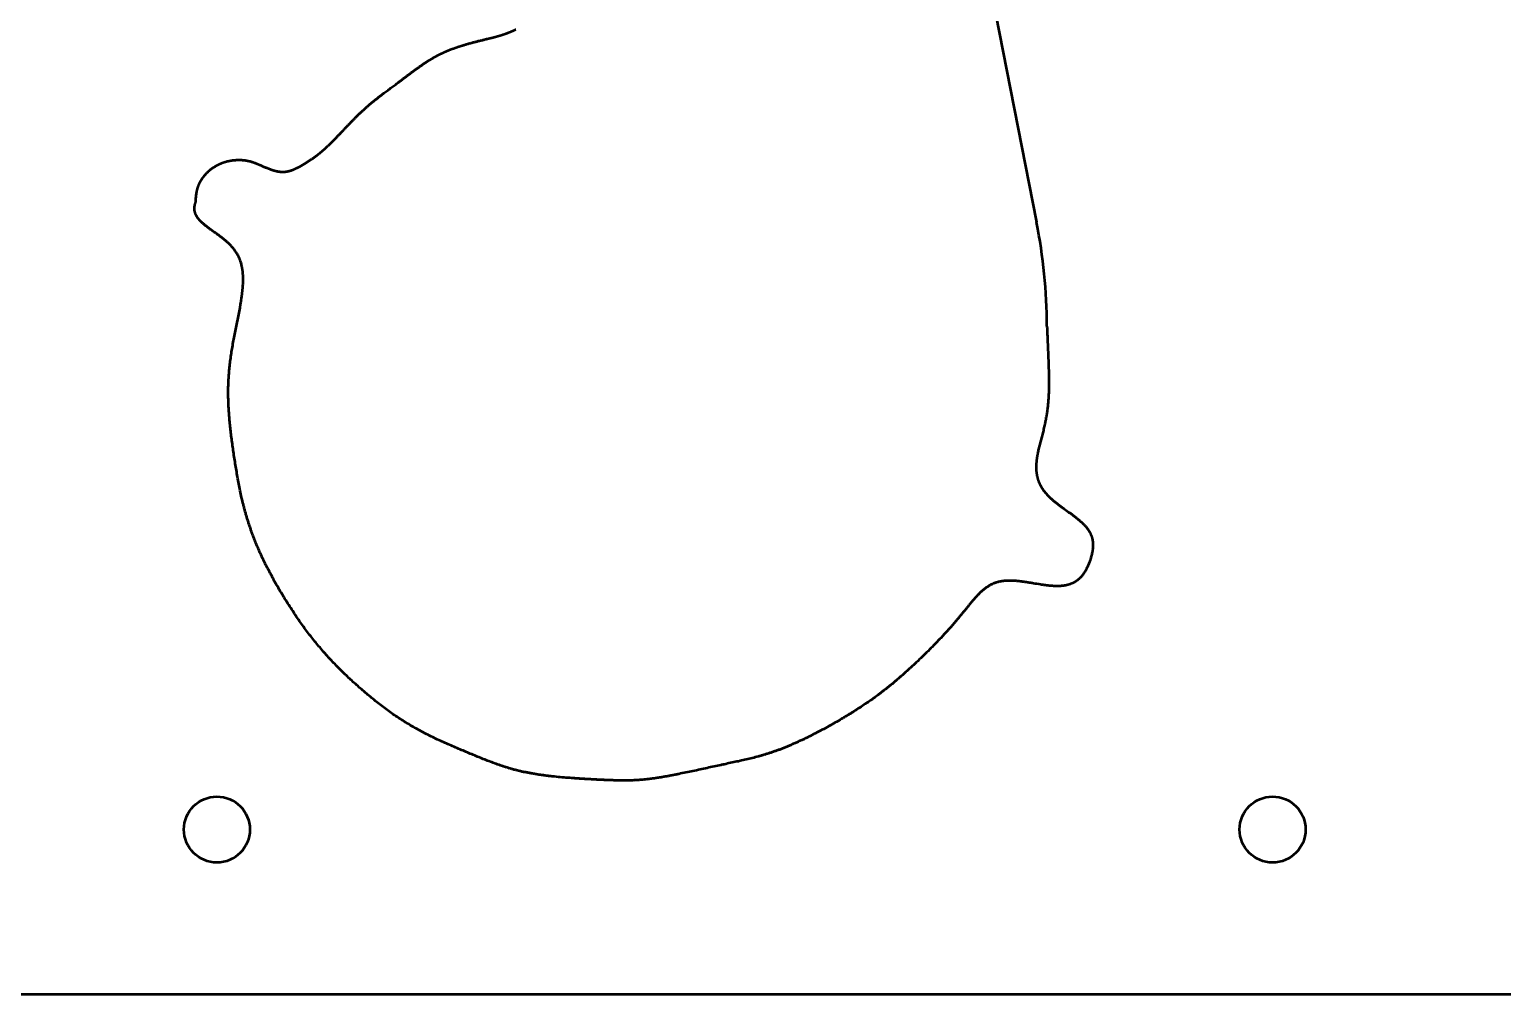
# Model space of a CAD drawing. Extents: x -577 to 639, y -253 to 381.
# Drawn here: x -34.3 to 99.6, y -226.1 to -138.4 of the extents above; entities that cross this region are included whole.
import ezdxf

# ---------------------------------------------------------------- set-up
doc = ezdxf.new("R2010")
doc.units = 0
doc.header["$MEASUREMENT"] = 0
doc.layers.add('Видимый контур (ГОСТ)', color=7, linetype='Continuous', lineweight=0)

msp = doc.modelspace()

# ---------------------------------------------------------------- linework, layer by layer
at = {"layer": 'Видимый контур (ГОСТ)', "color": 18, "lineweight": 50, "true_color": 0x000000}
for p, q in [((51.08, -124.52), (57.25, -155.9)), ((133.71, -226.11), (-168.29, -226.11))]:
    msp.add_line(p, q, dxfattribs=at)
for points in [[(-19.21, -154.05), (-19.21, -154.02), (-19.21, -154), (-19.21, -153.97), (-19.21, -153.94), (-19.21, -153.92), (-19.21, -153.89), (-19.21, -153.87), (-19.21, -153.84), (-19.2, -153.81), (-19.2, -153.79), (-19.2, -153.76), (-19.2, -153.73), (-19.2, -153.71), (-19.2, -153.68), (-19.2, -153.65), (-19.19, -153.63), (-19.19, -153.6), (-19.19, -153.57), (-19.19, -153.54), (-19.18, -153.52), (-19.18, -153.49), (-19.18, -153.46), (-19.17, -153.44), (-19.17, -153.41), (-19.17, -153.38), (-19.16, -153.36), (-19.16, -153.33), (-19.16, -153.3), (-19.15, -153.28), (-19.15, -153.25), (-19.14, -153.22), (-19.14, -153.2), (-19.13, -153.17), (-19.13, -153.14), (-19.12, -153.12), (-19.12, -153.09), (-19.11, -153.06), (-19.11, -153.04), (-19.1, -153.01), (-19.09, -152.98), (-19.09, -152.96), (-19.08, -152.93), (-19.07, -152.9), (-19.06, -152.88), (-19.06, -152.85), (-19.05, -152.83), (-19.04, -152.8), (-19.03, -152.77), (-19.03, -152.75), (-19.02, -152.72), (-19.01, -152.69), (-19, -152.67), (-18.99, -152.64), (-18.98, -152.62), (-18.97, -152.59), (-18.96, -152.57), (-18.95, -152.54), (-18.94, -152.51), (-18.93, -152.49), (-18.92, -152.46), (-18.91, -152.44), (-18.9, -152.41), (-18.89, -152.39), (-18.88, -152.36), (-18.86, -152.34), (-18.85, -152.31), (-18.84, -152.29), (-18.83, -152.26), (-18.81, -152.24), (-18.8, -152.21), (-18.79, -152.19), (-18.77, -152.16), (-18.76, -152.14), (-18.75, -152.11), (-18.73, -152.09), (-18.72, -152.07), (-18.7, -152.04), (-18.69, -152.02), (-18.67, -151.99), (-18.66, -151.97), (-18.64, -151.95), (-18.63, -151.92), (-18.61, -151.9), (-18.6, -151.88), (-18.58, -151.85), (-18.56, -151.83), (-18.55, -151.81), (-18.53, -151.78), (-18.51, -151.76), (-18.49, -151.74), (-18.48, -151.71), (-18.46, -151.69), (-18.44, -151.67), (-18.42, -151.65), (-18.4, -151.63), (-18.39, -151.6), (-18.37, -151.58), (-18.35, -151.56), (-18.33, -151.54), (-18.31, -151.52), (-18.29, -151.49), (-18.27, -151.47), (-18.25, -151.45), (-18.23, -151.43), (-18.21, -151.41), (-18.19, -151.39), (-18.17, -151.37), (-18.15, -151.35), (-18.13, -151.33), (-18.1, -151.31), (-18.08, -151.29), (-18.06, -151.27), (-18.04, -151.25), (-18.02, -151.23), (-17.99, -151.21), (-17.97, -151.19), (-17.95, -151.17), (-17.93, -151.15), (-17.9, -151.13), (-17.88, -151.11), (-17.86, -151.1), (-17.83, -151.08), (-17.81, -151.06), (-17.78, -151.04), (-17.76, -151.02), (-17.74, -151), (-17.71, -150.99), (-17.69, -150.97), (-17.66, -150.95), (-17.64, -150.93), (-17.61, -150.92), (-17.59, -150.9), (-17.56, -150.88), (-17.54, -150.87), (-17.51, -150.85), (-17.49, -150.84), (-17.46, -150.82), (-17.43, -150.8), (-17.41, -150.79), (-17.38, -150.77), (-17.35, -150.76), (-17.33, -150.74), (-17.3, -150.73), (-17.27, -150.71), (-17.25, -150.7), (-17.22, -150.68), (-17.19, -150.67), (-17.17, -150.66), (-17.14, -150.64), (-17.11, -150.63), (-17.08, -150.62), (-17.05, -150.6), (-17.03, -150.59), (-17, -150.58), (-16.97, -150.56), (-16.94, -150.55), (-16.91, -150.54), (-16.88, -150.53), (-16.86, -150.52), (-16.83, -150.51), (-16.8, -150.49), (-16.77, -150.48), (-16.74, -150.47), (-16.71, -150.46), (-16.68, -150.45), (-16.65, -150.44), (-16.62, -150.43), (-16.59, -150.42), (-16.56, -150.41), (-16.53, -150.4), (-16.5, -150.4), (-16.47, -150.39), (-16.44, -150.38), (-16.41, -150.37), (-16.38, -150.36), (-16.35, -150.35), (-16.32, -150.35), (-16.29, -150.34), (-16.26, -150.33), (-16.23, -150.33), (-16.2, -150.32), (-16.17, -150.31), (-16.14, -150.31), (-16.1, -150.3), (-16.07, -150.3), (-16.04, -150.29), (-16.01, -150.28), (-15.98, -150.28), (-15.95, -150.28), (-15.92, -150.27), (-15.89, -150.27), (-15.86, -150.26), (-15.83, -150.26), (-15.79, -150.25), (-15.76, -150.25), (-15.73, -150.25), (-15.7, -150.25), (-15.67, -150.24), (-15.64, -150.24), (-15.61, -150.24), (-15.58, -150.24), (-15.55, -150.23), (-15.52, -150.23), (-15.49, -150.23), (-15.46, -150.23), (-15.43, -150.23), (-15.4, -150.23), (-15.37, -150.23), (-15.34, -150.23), (-15.31, -150.23), (-15.28, -150.23), (-15.25, -150.23), (-15.22, -150.23), (-15.19, -150.23), (-15.16, -150.23), (-15.13, -150.23), (-15.1, -150.23), (-15.07, -150.23), (-15.04, -150.23), (-15.01, -150.23), (-14.98, -150.24), (-14.95, -150.24), (-14.92, -150.24), (-14.9, -150.24), (-14.87, -150.25), (-14.84, -150.25), (-14.81, -150.25), (-14.78, -150.26), (-14.75, -150.26), (-14.72, -150.26), (-14.7, -150.27), (-14.67, -150.27), (-14.64, -150.28), (-14.61, -150.28), (-14.58, -150.29), (-14.56, -150.29), (-14.53, -150.3), (-14.5, -150.3), (-14.47, -150.31), (-14.44, -150.31), (-14.42, -150.32), (-14.39, -150.33), (-14.36, -150.33), (-14.33, -150.34), (-14.3, -150.35), (-14.27, -150.35), (-14.25, -150.36), (-14.22, -150.37), (-14.2, -150.37), (-14.19, -150.38), (-14.17, -150.38), (-14.16, -150.39), (-14.15, -150.39), (-14.13, -150.4), (-14.12, -150.4), (-14.1, -150.4), (-14.09, -150.41), (-14.07, -150.41), (-14.06, -150.42), (-14.04, -150.42), (-14.03, -150.43), (-14.01, -150.43), (-14, -150.44), (-13.98, -150.44), (-13.97, -150.45), (-13.96, -150.45), (-13.94, -150.46), (-13.93, -150.46), (-13.91, -150.47), (-13.9, -150.48), (-13.88, -150.48), (-13.86, -150.49), (-13.85, -150.49), (-13.83, -150.5), (-13.82, -150.5), (-13.8, -150.51), (-13.79, -150.52), (-13.77, -150.52), (-13.76, -150.53), (-13.74, -150.53), (-13.73, -150.54), (-13.71, -150.55), (-13.69, -150.55), (-13.68, -150.56), (-13.66, -150.57), (-13.65, -150.57), (-13.63, -150.58), (-13.61, -150.59), (-13.6, -150.59), (-13.58, -150.6), (-13.57, -150.61), (-13.55, -150.61), (-13.53, -150.62), (-13.52, -150.63), (-13.5, -150.63), (-13.48, -150.64), (-13.47, -150.65), (-13.45, -150.66), (-13.43, -150.66), (-13.42, -150.67), (-13.4, -150.68), (-13.38, -150.68), (-13.36, -150.69), (-13.35, -150.7), (-13.31, -150.71), (-13.28, -150.73), (-13.24, -150.74), (-13.21, -150.76), (-13.17, -150.78), (-13.14, -150.79), (-13.1, -150.81), (-13.07, -150.82), (-13.03, -150.84), (-12.99, -150.85), (-12.96, -150.87), (-12.92, -150.88), (-12.88, -150.9), (-12.85, -150.92), (-12.81, -150.93), (-12.77, -150.95), (-12.73, -150.96), (-12.7, -150.98), (-12.66, -150.99), (-12.62, -151.01), (-12.58, -151.02), (-12.54, -151.04), (-12.51, -151.05), (-12.47, -151.07), (-12.43, -151.08), (-12.41, -151.09), (-12.39, -151.1), (-12.37, -151.1), (-12.35, -151.11), (-12.33, -151.12), (-12.31, -151.12), (-12.29, -151.13), (-12.27, -151.14), (-12.26, -151.14), (-12.24, -151.15), (-12.22, -151.15), (-12.2, -151.16), (-12.18, -151.17), (-12.16, -151.17), (-12.14, -151.18), (-12.12, -151.18), (-12.1, -151.19), (-12.08, -151.19), (-12.06, -151.2), (-12.04, -151.2), (-12.02, -151.21), (-12, -151.21), (-11.98, -151.22), (-11.97, -151.22), (-11.95, -151.23), (-11.93, -151.23), (-11.91, -151.24), (-11.89, -151.24), (-11.87, -151.25), (-11.85, -151.25), (-11.83, -151.25), (-11.81, -151.26), (-11.79, -151.26), (-11.77, -151.27), (-11.75, -151.27), (-11.74, -151.27), (-11.72, -151.28), (-11.7, -151.28), (-11.68, -151.28), (-11.66, -151.28), (-11.64, -151.29), (-11.62, -151.29), (-11.6, -151.29), (-11.58, -151.29), (-11.57, -151.3), (-11.55, -151.3), (-11.53, -151.3), (-11.51, -151.3), (-11.49, -151.3), (-11.47, -151.3), (-11.45, -151.31), (-11.44, -151.31), (-11.42, -151.31), (-11.4, -151.31), (-11.38, -151.31), (-11.36, -151.31), (-11.34, -151.31), (-11.32, -151.31), (-11.31, -151.31), (-11.29, -151.31), (-11.27, -151.31), (-11.25, -151.31), (-11.23, -151.31), (-11.22, -151.31), (-11.2, -151.31), (-11.18, -151.31), (-11.16, -151.31), (-11.14, -151.31), (-11.13, -151.3), (-11.11, -151.3), (-11.09, -151.3), (-11.07, -151.3), (-11.05, -151.3), (-11.04, -151.3), (-11.02, -151.29), (-11, -151.29), (-10.98, -151.29), (-10.97, -151.29), (-10.95, -151.28), (-10.93, -151.28), (-10.91, -151.28), (-10.9, -151.27), (-10.88, -151.27), (-10.86, -151.27), (-10.84, -151.26), (-10.83, -151.26), (-10.81, -151.26), (-10.79, -151.25), (-10.77, -151.25), (-10.76, -151.25), (-10.74, -151.24), (-10.72, -151.24), (-10.71, -151.23), (-10.69, -151.23), (-10.67, -151.22), (-10.66, -151.22), (-10.64, -151.21), (-10.62, -151.21), (-10.61, -151.2), (-10.59, -151.2), (-10.57, -151.19), (-10.56, -151.19), (-10.54, -151.18), (-10.52, -151.18), (-10.51, -151.17), (-10.49, -151.17), (-10.47, -151.16), (-10.46, -151.15), (-10.44, -151.15), (-10.42, -151.14), (-10.41, -151.14), (-10.39, -151.13), (-10.37, -151.12), (-10.36, -151.12), (-10.34, -151.11), (-10.33, -151.1), (-10.31, -151.1), (-10.29, -151.09), (-10.28, -151.08), (-10.26, -151.08), (-10.24, -151.07), (-10.23, -151.06), (-10.2, -151.05), (-10.16, -151.03), (-10.13, -151.02), (-10.1, -151), (-10.07, -150.99), (-10.04, -150.97), (-10.01, -150.96), (-9.98, -150.94), (-9.94, -150.92), (-9.91, -150.91), (-9.88, -150.89), (-9.85, -150.88), (-9.82, -150.86), (-9.79, -150.84), (-9.76, -150.82), (-9.73, -150.81), (-9.7, -150.79), (-9.66, -150.77), (-9.63, -150.76), (-9.6, -150.74), (-9.57, -150.72), (-9.54, -150.7), (-9.51, -150.68), (-9.48, -150.67), (-9.45, -150.65), (-9.42, -150.63), (-9.39, -150.61), (-9.36, -150.59), (-9.33, -150.57), (-9.3, -150.56), (-9.27, -150.54), (-9.24, -150.52), (-9.2, -150.5), (-9.17, -150.48), (-9.14, -150.46), (-9.11, -150.44), (-9.08, -150.42), (-9.05, -150.4), (-9.02, -150.38), (-8.99, -150.36), (-8.96, -150.34), (-8.93, -150.32), (-8.9, -150.3), (-8.87, -150.28), (-8.83, -150.26), (-8.8, -150.24), (-8.77, -150.22), (-8.74, -150.2), (-8.71, -150.18), (-8.68, -150.16), (-8.65, -150.14), (-8.62, -150.12), (-8.58, -150.09), (-8.55, -150.07), (-8.52, -150.05), (-8.49, -150.03), (-8.46, -150), (-8.42, -149.98), (-8.41, -149.97), (-8.39, -149.96), (-8.38, -149.95), (-8.36, -149.94), (-8.34, -149.92), (-8.33, -149.91), (-8.31, -149.9), (-8.29, -149.89), (-8.28, -149.88), (-8.26, -149.86), (-8.25, -149.85), (-8.23, -149.84), (-8.21, -149.83), (-8.2, -149.81), (-8.18, -149.8), (-8.16, -149.79), (-8.15, -149.78), (-8.13, -149.76), (-8.11, -149.75), (-8.1, -149.74), (-8.08, -149.72), (-8.06, -149.71), (-8.05, -149.7), (-8.03, -149.68), (-8.01, -149.67), (-8, -149.66), (-7.98, -149.64), (-7.96, -149.63), (-7.94, -149.62), (-7.93, -149.6), (-7.91, -149.59), (-7.89, -149.58), (-7.88, -149.56), (-7.86, -149.55), (-7.84, -149.53), (-7.82, -149.52), (-7.81, -149.5), (-7.79, -149.49), (-7.77, -149.47), (-7.75, -149.46), (-7.74, -149.45), (-7.72, -149.43), (-7.7, -149.42), (-7.68, -149.4), (-7.67, -149.38), (-7.65, -149.37), (-7.63, -149.35), (-7.61, -149.34), (-7.6, -149.32), (-7.58, -149.31), (-7.56, -149.29), (-7.54, -149.28), (-7.52, -149.26), (-7.51, -149.24), (-7.49, -149.23), (-7.47, -149.21), (-7.45, -149.19), (-7.43, -149.18), (-7.42, -149.16), (-7.4, -149.15), (-7.38, -149.13), (-7.36, -149.11), (-7.34, -149.09), (-7.32, -149.08), (-7.31, -149.06), (-7.29, -149.04), (-7.27, -149.03), (-7.25, -149.01), (-7.23, -148.99), (-7.21, -148.97), (-7.19, -148.96), (-7.18, -148.94), (-7.16, -148.92), (-7.14, -148.9), (-7.12, -148.88), (-7.1, -148.87), (-7.08, -148.85), (-7.06, -148.83), (-7.04, -148.81), (-7.02, -148.79), (-7.01, -148.77), (-6.99, -148.75), (-6.97, -148.74), (-6.95, -148.72), (-6.93, -148.7), (-6.91, -148.68), (-6.89, -148.66), (-6.87, -148.64), (-6.85, -148.62), (-6.83, -148.6), (-6.81, -148.58), (-6.79, -148.56), (-6.77, -148.54), (-6.75, -148.52), (-6.73, -148.5), (-6.71, -148.48), (-6.69, -148.46), (-6.67, -148.44), (-6.65, -148.42), (-6.63, -148.4), (-6.61, -148.38), (-6.59, -148.36), (-6.57, -148.34), (-6.55, -148.32), (-6.53, -148.3), (-6.51, -148.28), (-6.49, -148.26), (-6.47, -148.24), (-6.45, -148.22), (-6.43, -148.2), (-6.41, -148.18), (-6.39, -148.15), (-6.37, -148.13), (-6.35, -148.11), (-6.31, -148.07), (-6.27, -148.03), (-6.23, -147.98), (-6.19, -147.94), (-6.15, -147.9), (-6.11, -147.85), (-6.06, -147.81), (-6.02, -147.76), (-5.98, -147.72), (-5.94, -147.68), (-5.9, -147.63), (-5.85, -147.59), (-5.81, -147.54), (-5.77, -147.5), (-5.73, -147.45), (-5.69, -147.41), (-5.64, -147.36), (-5.6, -147.32), (-5.56, -147.27), (-5.51, -147.23), (-5.47, -147.18), (-5.39, -147.09), (-5.34, -147.05), (-5.3, -147), (-5.26, -146.96), (-5.21, -146.91), (-5.17, -146.87), (-5.13, -146.82), (-5.08, -146.78), (-5.04, -146.73), (-4.99, -146.69), (-4.95, -146.64), (-4.91, -146.6), (-4.86, -146.56), (-4.82, -146.51), (-4.78, -146.47), (-4.73, -146.42), (-4.69, -146.38), (-4.65, -146.34), (-4.6, -146.29), (-4.56, -146.25), (-4.51, -146.21), (-4.47, -146.17), (-4.43, -146.12), (-4.38, -146.08), (-4.34, -146.04), (-4.29, -146), (-4.25, -145.95), (-4.21, -145.91), (-4.16, -145.87), (-4.12, -145.83), (-4.07, -145.79), (-4.03, -145.75), (-3.99, -145.71), (-3.94, -145.67), (-3.9, -145.63), (-3.85, -145.59), (-3.81, -145.55), (-3.77, -145.51), (-3.72, -145.47), (-3.68, -145.43), (-3.64, -145.39), (-3.59, -145.35), (-3.55, -145.32), (-3.5, -145.28), (-3.46, -145.24), (-3.42, -145.2), (-3.37, -145.16), (-3.33, -145.13), (-3.28, -145.09), (-3.24, -145.05), (-3.2, -145.02), (-3.15, -144.98), (-3.11, -144.95), (-3.07, -144.91), (-3.02, -144.87), (-2.98, -144.84), (-2.94, -144.8), (-2.89, -144.77), (-2.85, -144.73), (-2.8, -144.7), (-2.76, -144.66), (-2.72, -144.63), (-2.67, -144.6), (-2.63, -144.56), (-2.59, -144.53), (-2.54, -144.49), (-2.5, -144.46), (-2.46, -144.43), (-2.41, -144.39), (-2.37, -144.36), (-2.33, -144.33), (-2.28, -144.3), (-2.24, -144.26), (-2.2, -144.23), (-2.15, -144.2), (-2.07, -144.13), (-1.98, -144.07), (-1.89, -144), (-1.81, -143.94), (-1.72, -143.87), (-1.55, -143.74), (-1.46, -143.68), (-1.37, -143.62), (-1.29, -143.55), (-1.2, -143.49), (-1.11, -143.42), (-1.03, -143.36), (-0.94, -143.29), (-0.85, -143.23), (-0.81, -143.19), (-0.76, -143.16), (-0.72, -143.13), (-0.68, -143.1), (-0.63, -143.06), (-0.59, -143.03), (-0.54, -143), (-0.5, -142.96), (-0.46, -142.93), (-0.41, -142.9), (-0.37, -142.86), (-0.32, -142.83), (-0.28, -142.8), (-0.23, -142.76), (-0.19, -142.73), (-0.14, -142.7), (-0.1, -142.66), (-0.06, -142.63), (-0.01, -142.59), (0.03, -142.56), (0.08, -142.53), (0.13, -142.49), (0.17, -142.46), (0.22, -142.42), (0.26, -142.39), (0.31, -142.36), (0.35, -142.32), (0.4, -142.29), (0.45, -142.25), (0.49, -142.22), (0.54, -142.18), (0.58, -142.15), (0.63, -142.12), (0.68, -142.08), (0.72, -142.05), (0.77, -142.01), (0.82, -141.98), (0.87, -141.94), (0.91, -141.91), (0.96, -141.87), (1.01, -141.84), (1.06, -141.81), (1.11, -141.77), (1.15, -141.74), (1.2, -141.7), (1.25, -141.67), (1.3, -141.63), (1.35, -141.6), (1.4, -141.57), (1.45, -141.53), (1.5, -141.5), (1.55, -141.46), (1.6, -141.43), (1.65, -141.4), (1.7, -141.36), (1.73, -141.35), (1.75, -141.33), (1.78, -141.31), (1.81, -141.3), (1.83, -141.28), (1.86, -141.26), (1.88, -141.25), (1.91, -141.23), (1.93, -141.21), (1.96, -141.2), (1.99, -141.18), (2.01, -141.16), (2.04, -141.15), (2.07, -141.13), (2.09, -141.12), (2.12, -141.1), (2.15, -141.08), (2.17, -141.07), (2.2, -141.05), (2.23, -141.03), (2.25, -141.02), (2.28, -141), (2.31, -140.99), (2.34, -140.97), (2.36, -140.96), (2.39, -140.94), (2.42, -140.92), (2.44, -140.91), (2.47, -140.89), (2.5, -140.88), (2.53, -140.86), (2.56, -140.85), (2.58, -140.83), (2.61, -140.82), (2.64, -140.8), (2.67, -140.79), (2.7, -140.77), (2.72, -140.76), (2.75, -140.74), (2.78, -140.73), (2.81, -140.71), (2.84, -140.7), (2.87, -140.68), (2.9, -140.67), (2.92, -140.65), (2.95, -140.64), (2.98, -140.62), (3.01, -140.61), (3.04, -140.59), (3.07, -140.58), (3.1, -140.56), (3.13, -140.55), (3.16, -140.54), (3.19, -140.52), (3.22, -140.51), (3.25, -140.49), (3.28, -140.48), (3.31, -140.47), (3.34, -140.45), (3.37, -140.44), (3.4, -140.43), (3.43, -140.41), (3.46, -140.4), (3.49, -140.38), (3.52, -140.37), (3.55, -140.36), (3.58, -140.34), (3.61, -140.33), (3.64, -140.32), (3.67, -140.31), (3.7, -140.29), (3.73, -140.28), (3.76, -140.27), (3.79, -140.25), (3.83, -140.24), (3.86, -140.23), (3.89, -140.22), (3.92, -140.2), (3.95, -140.19), (3.98, -140.18), (4.01, -140.17), (4.05, -140.15), (4.08, -140.14), (4.11, -140.13), (4.14, -140.12), (4.17, -140.11), (4.2, -140.09), (4.24, -140.08), (4.27, -140.07), (4.3, -140.06), (4.33, -140.05), (4.37, -140.04), (4.4, -140.02), (4.43, -140.01), (4.46, -140), (4.5, -139.99), (4.53, -139.98), (4.56, -139.97), (4.59, -139.96), (4.63, -139.95), (4.66, -139.93), (4.69, -139.92), (4.72, -139.91), (4.76, -139.9), (4.79, -139.89), (4.82, -139.88), (4.86, -139.87), (4.89, -139.86), (4.92, -139.85), (4.96, -139.84), (4.99, -139.83), (5.02, -139.82), (5.06, -139.81), (5.09, -139.8), (5.16, -139.78), (5.22, -139.76), (5.29, -139.74), (5.36, -139.72), (5.42, -139.7), (5.49, -139.68), (5.56, -139.66), (5.63, -139.64), (5.7, -139.62), (5.76, -139.6), (5.83, -139.59), (5.9, -139.57), (5.97, -139.55), (6.04, -139.53), (6.1, -139.52), (6.17, -139.5), (6.24, -139.48), (6.31, -139.46), (6.38, -139.45), (6.44, -139.43), (6.51, -139.41), (6.58, -139.4), (6.65, -139.38), (6.71, -139.36), (6.78, -139.35), (6.85, -139.33), (6.92, -139.31), (6.98, -139.3), (7.05, -139.28), (7.12, -139.26), (7.18, -139.25), (7.25, -139.23), (7.31, -139.22), (7.38, -139.2), (7.41, -139.19), (7.45, -139.18), (7.48, -139.18), (7.51, -139.17), (7.54, -139.16), (7.58, -139.15), (7.61, -139.14), (7.64, -139.13), (7.67, -139.13), (7.7, -139.12), (7.74, -139.11), (7.77, -139.1), (7.8, -139.09), (7.83, -139.08), (7.86, -139.08), (7.89, -139.07), (7.93, -139.06), (7.96, -139.05), (7.99, -139.04), (8.02, -139.03), (8.05, -139.03), (8.08, -139.02), (8.11, -139.01), (8.14, -139), (8.17, -138.99), (8.2, -138.98), (8.23, -138.97), (8.26, -138.97), (8.29, -138.96), (8.32, -138.95), (8.35, -138.94), (8.38, -138.93), (8.41, -138.92), (8.44, -138.91), (8.47, -138.9), (8.5, -138.9), (8.53, -138.89), (8.56, -138.88), (8.59, -138.87), (8.62, -138.86), (8.65, -138.85), (8.68, -138.84), (8.7, -138.83), (8.73, -138.82), (8.76, -138.81), (8.79, -138.8), (8.82, -138.79), (8.85, -138.79), (8.87, -138.78), (8.9, -138.77), (8.93, -138.76), (8.96, -138.75), (8.98, -138.74), (9.01, -138.73), (9.04, -138.72), (9.06, -138.71), (9.09, -138.7), (9.12, -138.69), (9.14, -138.68), (9.17, -138.67), (9.2, -138.66), (9.22, -138.65), (9.25, -138.64), (9.27, -138.63), (9.3, -138.62), (9.33, -138.61), (9.35, -138.6), (9.38, -138.59), (9.4, -138.58), (9.43, -138.57), (9.45, -138.56), (9.48, -138.55), (9.5, -138.54), (9.53, -138.53), (9.55, -138.52), (9.57, -138.51), (9.6, -138.5), (9.62, -138.49), (9.65, -138.48), (9.67, -138.47), (9.69, -138.46), (9.72, -138.44), (9.74, -138.43), (9.76, -138.42), (9.79, -138.41), (9.81, -138.4), (9.83, -138.39), (9.85, -138.38), (9.88, -138.37), (9.9, -138.36)], [(58.19, -165.34), (58.19, -165.42), (58.2, -165.49), (58.2, -165.56), (58.2, -165.64), (58.21, -165.71), (58.21, -165.78), (58.21, -165.86), (58.21, -165.93), (58.22, -166), (58.22, -166.07), (58.22, -166.14), (58.23, -166.21), (58.23, -166.28), (58.23, -166.35), (58.23, -166.42), (58.24, -166.49), (58.24, -166.55), (58.24, -166.62), (58.25, -166.69), (58.25, -166.76), (58.25, -166.82), (58.25, -166.89), (58.26, -166.95), (58.26, -167.02), (58.26, -167.08), (58.26, -167.15), (58.27, -167.21), (58.27, -167.27), (58.27, -167.33), (58.27, -167.4), (58.28, -167.46), (58.28, -167.52), (58.28, -167.58), (58.29, -167.64), (58.29, -167.7), (58.29, -167.76), (58.29, -167.82), (58.29, -167.88), (58.3, -167.94), (58.3, -168), (58.3, -168.06), (58.3, -168.12), (58.31, -168.17), (58.31, -168.23), (58.31, -168.29), (58.31, -168.34), (58.32, -168.4), (58.32, -168.46), (58.32, -168.51), (58.32, -168.57), (58.32, -168.62), (58.33, -168.68), (58.33, -168.73), (58.33, -168.78), (58.33, -168.84), (58.33, -168.89), (58.33, -168.94), (58.34, -169), (58.34, -169.05), (58.34, -169.1), (58.34, -169.15), (58.34, -169.2), (58.34, -169.25), (58.35, -169.3), (58.35, -169.35), (58.35, -169.4), (58.35, -169.45), (58.35, -169.5), (58.35, -169.55), (58.35, -169.6), (58.35, -169.65), (58.36, -169.7), (58.36, -169.75), (58.36, -169.79), (58.36, -169.84), (58.36, -169.89), (58.36, -169.94), (58.36, -169.98), (58.36, -170.03), (58.36, -170.08), (58.36, -170.12), (58.36, -170.17), (58.36, -170.21), (58.36, -170.26), (58.36, -170.3), (58.36, -170.35), (58.36, -170.39), (58.36, -170.44), (58.36, -170.52), (58.36, -170.61), (58.36, -170.7), (58.36, -170.78), (58.36, -170.87), (58.36, -170.95), (58.36, -171.03), (58.36, -171.11), (58.35, -171.19), (58.35, -171.27), (58.35, -171.35), (58.35, -171.43), (58.34, -171.51), (58.34, -171.59), (58.34, -171.66), (58.33, -171.74), (58.33, -171.81), (58.32, -171.89), (58.32, -171.96), (58.31, -172.03), (58.31, -172.11), (58.3, -172.18), (58.3, -172.25), (58.29, -172.32), (58.28, -172.39), (58.28, -172.46), (58.27, -172.53), (58.26, -172.6), (58.26, -172.66), (58.25, -172.73), (58.24, -172.8), (58.23, -172.87), (58.22, -172.93), (58.22, -173), (58.21, -173.06), (58.2, -173.13), (58.19, -173.19), (58.18, -173.26), (58.17, -173.32), (58.16, -173.38), (58.15, -173.45), (58.14, -173.51), (58.13, -173.57), (58.12, -173.63), (58.1, -173.69), (58.09, -173.76), (58.08, -173.82), (58.07, -173.88), (58.06, -173.94), (58.04, -174), (58.03, -174.06), (58.02, -174.12), (58.01, -174.18), (57.99, -174.24), (57.98, -174.3), (57.97, -174.36), (57.94, -174.47), (57.91, -174.59), (57.88, -174.71), (57.86, -174.82), (57.83, -174.94), (57.8, -175.05), (57.77, -175.17), (57.74, -175.28), (57.71, -175.39), (57.68, -175.51), (57.62, -175.73), (57.59, -175.84), (57.56, -175.96), (57.53, -176.07), (57.51, -176.18), (57.48, -176.29), (57.45, -176.41), (57.43, -176.52), (57.4, -176.63), (57.39, -176.69), (57.38, -176.74), (57.36, -176.8), (57.35, -176.86), (57.34, -176.91), (57.33, -176.97), (57.32, -177.03), (57.31, -177.08), (57.3, -177.14), (57.29, -177.19), (57.28, -177.25), (57.27, -177.31), (57.27, -177.36), (57.26, -177.42), (57.25, -177.48), (57.24, -177.53), (57.24, -177.59), (57.23, -177.65), (57.23, -177.7), (57.22, -177.76), (57.22, -177.82), (57.22, -177.87), (57.21, -177.93), (57.21, -177.99), (57.21, -178.04), (57.21, -178.1), (57.21, -178.15), (57.21, -178.21), (57.21, -178.27), (57.21, -178.32), (57.21, -178.38), (57.21, -178.44), (57.22, -178.49), (57.22, -178.55), (57.23, -178.6), (57.23, -178.66), (57.24, -178.72), (57.25, -178.77), (57.26, -178.83), (57.27, -178.88), (57.28, -178.94), (57.29, -179), (57.3, -179.05), (57.31, -179.08), (57.32, -179.11), (57.32, -179.13), (57.33, -179.16), (57.34, -179.19), (57.35, -179.22), (57.35, -179.25), (57.36, -179.27), (57.37, -179.3), (57.38, -179.33), (57.39, -179.36), (57.4, -179.38), (57.41, -179.41), (57.42, -179.44), (57.43, -179.46), (57.44, -179.49), (57.45, -179.52), (57.46, -179.55), (57.47, -179.57), (57.48, -179.6), (57.5, -179.63), (57.51, -179.65), (57.52, -179.68), (57.53, -179.71), (57.55, -179.74), (57.56, -179.76), (57.57, -179.79), (57.59, -179.82), (57.6, -179.84), (57.62, -179.87), (57.63, -179.9), (57.65, -179.92), (57.66, -179.95), (57.68, -179.98), (57.69, -180), (57.71, -180.03), (57.73, -180.06), (57.74, -180.08), (57.76, -180.11), (57.78, -180.13), (57.8, -180.16), (57.81, -180.19), (57.83, -180.21), (57.85, -180.24), (57.87, -180.27), (57.89, -180.29), (57.91, -180.32), (57.93, -180.34), (57.95, -180.37), (57.97, -180.39), (57.99, -180.42), (58.01, -180.45), (58.03, -180.47), (58.05, -180.5), (58.08, -180.52), (58.1, -180.55), (58.12, -180.57), (58.14, -180.6), (58.17, -180.62), (58.19, -180.65), (58.21, -180.68), (58.24, -180.7), (58.26, -180.73), (58.28, -180.75), (58.31, -180.78), (58.33, -180.8), (58.36, -180.83), (58.38, -180.85), (58.41, -180.88), (58.43, -180.9), (58.49, -180.95), (58.54, -181), (58.59, -181.05), (58.65, -181.1), (58.7, -181.15), (58.76, -181.19), (58.82, -181.24), (58.87, -181.29), (58.93, -181.34), (58.99, -181.39), (59.05, -181.44), (59.11, -181.48), (59.17, -181.53), (59.23, -181.58), (59.3, -181.62), (59.36, -181.67), (59.42, -181.72), (59.49, -181.77), (59.55, -181.81), (59.61, -181.86), (59.74, -181.95), (59.87, -182.04), (60, -182.13), (60.13, -182.23), (60.19, -182.27), (60.26, -182.32), (60.32, -182.36), (60.38, -182.41), (60.44, -182.45), (60.51, -182.5), (60.57, -182.55), (60.63, -182.59), (60.69, -182.64), (60.75, -182.68), (60.81, -182.73), (60.87, -182.77), (60.92, -182.82), (60.98, -182.86), (61.04, -182.91), (61.09, -182.95), (61.14, -183), (61.2, -183.05), (61.22, -183.07), (61.25, -183.09), (61.27, -183.12), (61.3, -183.14), (61.33, -183.16), (61.35, -183.18), (61.37, -183.21), (61.4, -183.23), (61.42, -183.25), (61.45, -183.28), (61.47, -183.3), (61.49, -183.32), (61.52, -183.35), (61.54, -183.37), (61.56, -183.39), (61.58, -183.41), (61.61, -183.44), (61.63, -183.46), (61.65, -183.48), (61.67, -183.51), (61.69, -183.53), (61.71, -183.55), (61.73, -183.58), (61.75, -183.6), (61.77, -183.62), (61.79, -183.65), (61.81, -183.67), (61.83, -183.69), (61.84, -183.72), (61.86, -183.74), (61.88, -183.76), (61.9, -183.79), (61.91, -183.81), (61.93, -183.84), (61.95, -183.86), (61.96, -183.88), (61.98, -183.91), (61.99, -183.93), (62.01, -183.95), (62.02, -183.98), (62.04, -184), (62.05, -184.03), (62.06, -184.05), (62.08, -184.07), (62.09, -184.1), (62.1, -184.12), (62.12, -184.15), (62.13, -184.17), (62.14, -184.19), (62.15, -184.22), (62.16, -184.24), (62.17, -184.27), (62.18, -184.29), (62.19, -184.32), (62.2, -184.34), (62.21, -184.36), (62.22, -184.39), (62.23, -184.41), (62.24, -184.44), (62.25, -184.46), (62.26, -184.49), (62.26, -184.51), (62.27, -184.54), (62.28, -184.56), (62.29, -184.59), (62.29, -184.61), (62.3, -184.64), (62.3, -184.66), (62.31, -184.69), (62.32, -184.71), (62.32, -184.74), (62.33, -184.76), (62.33, -184.79), (62.33, -184.81), (62.34, -184.84), (62.34, -184.86), (62.35, -184.89), (62.35, -184.91), (62.35, -184.94), (62.35, -184.96), (62.36, -184.99), (62.36, -185.01), (62.36, -185.04), (62.36, -185.06), (62.37, -185.12), (62.37, -185.17), (62.37, -185.22), (62.37, -185.27), (62.37, -185.32), (62.37, -185.37), (62.36, -185.43), (62.36, -185.48), (62.36, -185.53), (62.35, -185.58), (62.34, -185.64), (62.34, -185.69), (62.33, -185.74), (62.32, -185.79), (62.31, -185.85), (62.3, -185.9), (62.3, -185.95), (62.28, -186.01), (62.27, -186.06), (62.26, -186.11), (62.25, -186.17), (62.24, -186.22), (62.22, -186.27), (62.21, -186.33), (62.19, -186.38), (62.18, -186.44), (62.16, -186.49), (62.14, -186.54), (62.13, -186.6), (62.11, -186.65), (62.09, -186.7), (62.07, -186.76), (62.05, -186.81), (62.03, -186.86), (62.01, -186.91), (61.99, -186.97), (61.97, -187.02), (61.95, -187.07), (61.92, -187.12), (61.9, -187.17), (61.88, -187.23), (61.85, -187.28), (61.83, -187.33), (61.8, -187.38), (61.77, -187.43), (61.75, -187.48), (61.72, -187.53), (61.69, -187.58), (61.66, -187.62), (61.63, -187.67), (61.6, -187.72), (61.57, -187.77), (61.54, -187.81), (61.51, -187.86), (61.48, -187.9), (61.44, -187.95), (61.43, -187.97), (61.41, -187.99), (61.39, -188.02), (61.38, -188.04), (61.36, -188.06), (61.34, -188.08), (61.32, -188.1), (61.3, -188.12), (61.29, -188.14), (61.27, -188.16), (61.25, -188.18), (61.23, -188.2), (61.21, -188.22), (61.19, -188.24), (61.17, -188.26), (61.15, -188.28), (61.13, -188.3), (61.11, -188.32), (61.09, -188.34), (61.07, -188.35), (61.05, -188.37), (61.03, -188.39), (61.01, -188.41), (60.98, -188.43), (60.96, -188.44), (60.94, -188.46), (60.92, -188.48), (60.9, -188.49), (60.87, -188.51), (60.85, -188.52), (60.83, -188.54), (60.8, -188.55), (60.78, -188.57), (60.76, -188.58), (60.73, -188.6), (60.71, -188.61), (60.68, -188.63), (60.66, -188.64), (60.63, -188.65), (60.61, -188.67), (60.58, -188.68), (60.56, -188.69), (60.53, -188.71), (60.51, -188.72), (60.48, -188.73), (60.45, -188.74), (60.43, -188.75), (60.4, -188.76), (60.37, -188.77), (60.34, -188.78), (60.32, -188.79), (60.29, -188.8), (60.26, -188.81), (60.23, -188.82), (60.2, -188.83), (60.17, -188.84), (60.14, -188.85), (60.11, -188.86), (60.08, -188.87), (60.05, -188.87), (60.02, -188.88), (59.99, -188.89), (59.96, -188.89), (59.93, -188.9), (59.9, -188.91), (59.87, -188.91), (59.84, -188.92), (59.81, -188.92), (59.78, -188.93), (59.74, -188.93), (59.71, -188.94), (59.68, -188.94), (59.65, -188.95), (59.61, -188.95), (59.58, -188.95), (59.55, -188.96), (59.51, -188.96), (59.48, -188.96), (59.44, -188.97), (59.41, -188.97), (59.38, -188.97), (59.34, -188.97), (59.31, -188.97), (59.27, -188.98), (59.24, -188.98), (59.2, -188.98), (59.17, -188.98), (59.13, -188.98), (59.09, -188.98), (59.06, -188.98), (59.02, -188.98), (58.99, -188.98), (58.95, -188.98), (58.91, -188.97), (58.88, -188.97), (58.84, -188.97), (58.8, -188.97), (58.77, -188.97), (58.69, -188.96), (58.61, -188.96), (58.54, -188.95), (58.46, -188.95), (58.39, -188.94), (58.31, -188.93), (58.23, -188.92), (58.15, -188.91), (58.07, -188.9), (58, -188.89), (57.92, -188.88), (57.84, -188.87), (57.76, -188.86), (57.68, -188.85), (57.6, -188.83), (57.44, -188.81), (57.28, -188.78), (57.12, -188.76), (56.96, -188.73), (56.88, -188.72), (56.81, -188.71), (56.73, -188.69), (56.65, -188.68), (56.57, -188.67), (56.49, -188.65), (56.42, -188.64), (56.34, -188.63), (56.26, -188.62), (56.19, -188.61), (56.11, -188.6), (56.04, -188.59), (55.96, -188.58), (55.89, -188.57), (55.82, -188.56), (55.74, -188.55), (55.67, -188.54), (55.6, -188.53), (55.53, -188.53), (55.46, -188.52), (55.39, -188.51), (55.32, -188.51), (55.25, -188.5), (55.18, -188.5), (55.12, -188.5), (55.05, -188.49), (54.98, -188.49), (54.92, -188.49), (54.85, -188.49), (54.82, -188.49), (54.79, -188.49), (54.76, -188.49), (54.73, -188.49), (54.7, -188.49), (54.67, -188.49), (54.63, -188.49), (54.6, -188.49), (54.57, -188.49), (54.54, -188.49), (54.51, -188.49), (54.48, -188.5), (54.45, -188.5), (54.42, -188.5), (54.39, -188.5), (54.37, -188.51), (54.34, -188.51), (54.31, -188.51), (54.28, -188.51), (54.25, -188.52), (54.22, -188.52), (54.19, -188.52), (54.17, -188.53), (54.14, -188.53), (54.11, -188.53), (54.08, -188.54), (54.06, -188.54), (54.03, -188.55), (53.98, -188.56), (53.92, -188.57), (53.87, -188.58), (53.82, -188.59), (53.77, -188.6), (53.72, -188.62), (53.67, -188.63), (53.62, -188.64), (53.57, -188.66), (53.52, -188.67), (53.47, -188.69), (53.43, -188.71), (53.38, -188.72), (53.34, -188.74), (53.29, -188.76), (53.25, -188.78), (53.2, -188.8), (53.16, -188.82), (53.12, -188.84), (53.07, -188.86), (53.03, -188.89), (52.99, -188.91), (52.95, -188.93), (52.91, -188.95), (52.87, -188.98), (52.83, -189), (52.79, -189.03), (52.75, -189.05), (52.71, -189.08), (52.67, -189.11), (52.63, -189.13), (52.59, -189.16), (52.56, -189.19), (52.52, -189.22), (52.48, -189.25), (52.44, -189.28), (52.41, -189.31), (52.37, -189.34), (52.33, -189.37), (52.3, -189.4), (52.26, -189.43), (52.23, -189.46), (52.19, -189.5), (52.16, -189.53), (52.12, -189.56), (52.09, -189.6), (52.05, -189.63), (52.02, -189.67), (51.98, -189.7), (51.95, -189.74), (51.91, -189.77), (51.88, -189.81), (51.84, -189.85), (51.81, -189.88), (51.77, -189.92), (51.74, -189.96), (51.7, -190), (51.67, -190.04), (51.63, -190.08), (51.6, -190.12), (51.57, -190.16), (51.53, -190.2), (51.5, -190.24), (51.46, -190.28), (51.42, -190.32), (51.39, -190.36), (51.35, -190.41), (51.32, -190.45), (51.28, -190.49), (51.25, -190.54), (51.21, -190.58), (51.17, -190.63), (51.14, -190.67), (51.1, -190.72), (51.06, -190.76), (51.02, -190.81), (50.99, -190.86), (50.95, -190.9), (50.91, -190.95), (50.87, -191), (50.83, -191.05), (50.79, -191.1), (50.75, -191.15), (50.71, -191.2), (50.67, -191.25), (50.63, -191.3), (50.58, -191.35), (50.54, -191.4), (50.5, -191.45), (50.46, -191.5), (50.41, -191.56), (50.37, -191.61), (50.32, -191.66), (50.28, -191.72), (50.23, -191.77), (50.19, -191.83), (50.14, -191.88), (50.1, -191.94), (50.05, -191.99), (50, -192.05), (49.95, -192.11), (49.9, -192.16), (49.85, -192.22), (49.8, -192.28), (49.75, -192.34), (49.7, -192.4), (49.65, -192.46), (49.6, -192.52), (49.55, -192.58), (49.5, -192.64), (49.44, -192.7), (49.39, -192.76), (49.33, -192.82), (49.28, -192.88), (49.22, -192.94), (49.17, -193), (49.11, -193.07), (49.06, -193.13), (49, -193.19), (48.94, -193.25), (48.88, -193.32), (48.82, -193.38), (48.77, -193.44), (48.71, -193.51), (48.65, -193.57), (48.59, -193.64), (48.53, -193.7), (48.46, -193.77), (48.4, -193.83), (48.34, -193.9), (48.28, -193.96), (48.22, -194.03), (48.15, -194.09), (48.09, -194.16), (48.03, -194.22), (47.96, -194.29), (47.9, -194.35), (47.83, -194.42), (47.77, -194.49), (47.64, -194.62), (47.51, -194.75), (47.38, -194.88), (47.24, -195.01), (47.11, -195.14), (46.98, -195.27), (46.84, -195.4), (46.71, -195.53), (46.58, -195.66), (46.44, -195.79), (46.31, -195.92), (46.17, -196.04), (46.1, -196.11), (46.04, -196.17), (45.97, -196.23), (45.9, -196.29), (45.84, -196.35), (45.77, -196.42), (45.7, -196.48), (45.64, -196.54), (45.57, -196.6), (45.5, -196.66), (45.44, -196.72), (45.37, -196.78), (45.3, -196.84), (45.24, -196.9), (45.17, -196.95), (45.1, -197.01), (45.04, -197.07), (44.97, -197.13), (44.91, -197.19), (44.84, -197.24), (44.78, -197.3), (44.71, -197.36), (44.65, -197.41), (44.58, -197.47), (44.52, -197.52), (44.45, -197.58), (44.39, -197.63), (44.32, -197.68), (44.26, -197.74), (44.19, -197.79), (44.13, -197.85), (44.07, -197.9), (44, -197.95), (43.94, -198), (43.88, -198.05), (43.81, -198.11), (43.75, -198.16), (43.69, -198.21), (43.62, -198.26), (43.56, -198.31), (43.5, -198.36), (43.43, -198.41), (43.37, -198.46), (43.31, -198.5), (43.24, -198.55), (43.18, -198.6), (43.12, -198.65), (43.06, -198.7), (42.99, -198.74), (42.93, -198.79), (42.87, -198.84), (42.81, -198.88), (42.68, -198.98), (42.56, -199.07), (42.43, -199.16), (42.31, -199.25), (42.18, -199.34), (42.05, -199.43), (41.93, -199.52), (41.8, -199.6), (41.67, -199.69), (41.54, -199.78), (41.41, -199.86), (41.28, -199.95), (41.15, -200.04), (41.02, -200.12), (40.89, -200.21), (40.75, -200.29), (40.62, -200.38), (40.48, -200.46), (40.42, -200.5), (40.35, -200.55), (40.28, -200.59), (40.21, -200.63), (40.14, -200.67), (40.07, -200.72), (40, -200.76), (39.93, -200.8), (39.86, -200.84), (39.79, -200.88), (39.72, -200.93), (39.65, -200.97), (39.58, -201.01), (39.51, -201.05), (39.37, -201.14), (39.22, -201.22), (39.08, -201.31), (38.93, -201.39), (38.78, -201.47), (38.64, -201.56), (38.49, -201.64), (38.34, -201.72), (38.19, -201.81), (38.04, -201.89), (37.89, -201.97), (37.73, -202.05), (37.58, -202.13), (37.43, -202.21), (37.27, -202.3), (37.12, -202.38), (36.97, -202.45), (36.81, -202.53), (36.66, -202.61), (36.5, -202.69), (36.35, -202.76), (36.27, -202.8), (36.19, -202.84), (36.12, -202.88), (36.04, -202.91), (35.96, -202.95), (35.89, -202.99), (35.81, -203.02), (35.73, -203.06), (35.66, -203.09), (35.58, -203.13), (35.5, -203.16), (35.43, -203.2), (35.35, -203.23), (35.28, -203.27), (35.2, -203.3), (35.12, -203.33), (35.05, -203.36), (34.97, -203.4), (34.9, -203.43), (34.82, -203.46), (34.75, -203.49), (34.67, -203.52), (34.6, -203.56), (34.52, -203.59), (34.45, -203.62), (34.37, -203.65), (34.3, -203.68), (34.23, -203.71), (34.15, -203.73), (34.08, -203.76), (34.01, -203.79), (33.93, -203.82), (33.86, -203.85), (33.79, -203.87), (33.71, -203.9), (33.64, -203.93), (33.57, -203.95), (33.5, -203.98), (33.43, -204), (33.35, -204.03), (33.28, -204.05), (33.21, -204.08), (33.14, -204.1), (33.07, -204.13), (33, -204.15), (32.93, -204.17), (32.86, -204.2), (32.79, -204.22), (32.72, -204.24), (32.64, -204.26), (32.57, -204.29), (32.5, -204.31), (32.43, -204.33), (32.36, -204.35), (32.3, -204.37), (32.23, -204.39), (32.16, -204.41), (32.09, -204.43), (32.02, -204.45), (31.95, -204.47), (31.81, -204.51), (31.67, -204.54), (31.53, -204.58), (31.39, -204.61), (31.26, -204.65), (31.12, -204.68), (30.98, -204.71), (30.84, -204.75), (30.7, -204.78), (30.56, -204.81), (30.42, -204.84), (30.28, -204.87), (30.14, -204.91), (30, -204.94), (29.85, -204.97), (29.71, -205), (29.57, -205.03), (29.42, -205.06), (29.27, -205.09), (29.13, -205.12), (28.98, -205.16), (28.83, -205.19), (28.76, -205.2), (28.68, -205.22), (28.6, -205.24), (28.53, -205.25), (28.38, -205.28), (28.22, -205.32), (28.07, -205.35), (27.92, -205.38), (27.76, -205.42), (27.6, -205.45), (27.45, -205.48), (27.29, -205.52), (27.13, -205.55), (26.97, -205.59), (26.81, -205.62), (26.65, -205.66), (26.49, -205.69), (26.33, -205.73), (26, -205.79), (25.68, -205.86), (25.52, -205.9), (25.35, -205.93), (25.19, -205.97), (25.03, -206), (24.87, -206.03), (24.71, -206.07), (24.63, -206.08), (24.55, -206.1), (24.47, -206.11), (24.4, -206.13), (24.32, -206.15), (24.24, -206.16), (24.16, -206.18), (24.08, -206.19), (24, -206.21), (23.93, -206.22), (23.85, -206.23), (23.77, -206.25), (23.7, -206.26), (23.62, -206.28), (23.55, -206.29), (23.47, -206.3), (23.39, -206.32), (23.32, -206.33), (23.24, -206.34), (23.17, -206.35), (23.1, -206.37), (23.02, -206.38), (22.95, -206.39), (22.88, -206.4), (22.8, -206.41), (22.73, -206.42), (22.66, -206.44), (22.59, -206.45), (22.52, -206.46), (22.45, -206.47), (22.38, -206.48), (22.31, -206.48), (22.24, -206.49), (22.17, -206.5), (22.1, -206.51), (22.03, -206.52), (21.96, -206.53), (21.89, -206.54), (21.82, -206.54), (21.76, -206.55), (21.69, -206.56), (21.62, -206.56), (21.56, -206.57), (21.49, -206.58), (21.42, -206.58), (21.36, -206.59), (21.29, -206.59), (21.23, -206.6), (21.16, -206.6), (21.1, -206.61), (21.03, -206.61), (20.97, -206.62), (20.9, -206.62), (20.84, -206.63), (20.78, -206.63), (20.71, -206.63), (20.65, -206.63), (20.58, -206.64), (20.52, -206.64), (20.46, -206.64), (20.33, -206.65), (20.2, -206.65), (20.08, -206.65), (19.95, -206.65), (19.83, -206.65), (19.7, -206.65), (19.57, -206.65), (19.44, -206.65), (19.38, -206.65), (19.32, -206.65), (19.25, -206.65), (19.19, -206.65), (19.12, -206.65), (19.05, -206.64), (18.99, -206.64), (18.92, -206.64), (18.86, -206.64), (18.79, -206.64), (18.72, -206.63), (18.66, -206.63), (18.59, -206.63), (18.52, -206.63), (18.45, -206.63), (18.38, -206.62), (18.31, -206.62), (18.24, -206.62), (18.17, -206.61), (18.1, -206.61), (18.03, -206.61), (17.96, -206.61), (17.89, -206.6), (17.82, -206.6), (17.75, -206.6), (17.67, -206.59), (17.6, -206.59), (17.53, -206.59), (17.45, -206.58), (17.38, -206.58), (17.3, -206.58), (17.23, -206.57), (17.15, -206.57), (17.08, -206.56), (17, -206.56), (16.92, -206.56), (16.85, -206.55), (16.77, -206.55), (16.69, -206.54), (16.61, -206.54), (16.53, -206.53), (16.45, -206.53), (16.37, -206.53), (16.29, -206.52), (16.21, -206.52), (16.13, -206.51), (16.05, -206.51), (15.97, -206.5), (15.89, -206.5), (15.8, -206.49), (15.72, -206.49), (15.64, -206.48), (15.55, -206.48), (15.47, -206.47), (15.39, -206.47), (15.3, -206.46), (15.22, -206.45), (15.13, -206.45), (14.96, -206.44), (14.79, -206.42), (14.62, -206.41), (14.45, -206.4), (14.28, -206.38), (14.11, -206.37), (13.93, -206.35), (13.76, -206.34), (13.59, -206.32), (13.42, -206.3), (13.24, -206.29), (13.16, -206.28), (13.07, -206.27), (12.99, -206.26), (12.9, -206.25), (12.82, -206.24), (12.73, -206.23), (12.65, -206.22), (12.57, -206.21), (12.48, -206.2), (12.4, -206.18), (12.31, -206.17), (12.23, -206.16), (12.15, -206.15), (12.07, -206.14), (11.98, -206.13), (11.9, -206.11), (11.82, -206.1), (11.74, -206.09), (11.66, -206.07), (11.58, -206.06), (11.49, -206.05), (11.41, -206.03), (11.33, -206.02), (11.26, -206), (11.18, -205.99), (11.1, -205.97), (11.02, -205.96), (10.94, -205.94), (10.86, -205.93), (10.79, -205.91), (10.71, -205.9), (10.63, -205.88), (10.56, -205.86), (10.48, -205.85), (10.41, -205.83), (10.33, -205.81), (10.26, -205.79), (10.18, -205.78), (10.11, -205.76), (10.03, -205.74), (9.96, -205.72), (9.89, -205.7), (9.82, -205.69), (9.74, -205.67), (9.67, -205.65), (9.6, -205.63), (9.53, -205.61), (9.46, -205.59), (9.39, -205.57), (9.32, -205.55), (9.25, -205.53), (9.18, -205.51), (9.11, -205.48), (9.04, -205.46), (8.97, -205.44), (8.9, -205.42), (8.84, -205.4), (8.77, -205.38), (8.7, -205.35), (8.63, -205.33), (8.57, -205.31), (8.5, -205.29), (8.43, -205.26), (8.37, -205.24), (8.23, -205.19), (8.1, -205.15), (7.97, -205.1), (7.84, -205.05), (7.71, -205), (7.58, -204.95), (7.45, -204.9), (7.32, -204.85), (7.19, -204.8), (7.06, -204.75), (6.93, -204.7), (6.8, -204.65), (6.67, -204.6), (6.54, -204.54), (6.41, -204.49), (6.28, -204.44), (6.15, -204.38), (6.02, -204.33), (5.89, -204.27), (5.75, -204.22), (5.62, -204.16), (5.49, -204.11), (5.36, -204.05), (5.22, -204), (5.09, -203.94), (4.95, -203.88), (4.82, -203.83), (4.68, -203.77), (4.55, -203.71), (4.41, -203.65), (4.27, -203.59), (4.14, -203.53), (4, -203.47), (3.86, -203.41), (3.72, -203.35), (3.58, -203.29), (3.45, -203.23), (3.31, -203.17), (3.17, -203.11), (3.03, -203.04), (2.89, -202.98), (2.75, -202.91), (2.61, -202.85), (2.47, -202.78), (2.33, -202.72), (2.19, -202.65), (2.06, -202.58), (1.92, -202.51), (1.78, -202.44), (1.64, -202.37), (1.5, -202.3), (1.37, -202.23), (1.23, -202.15), (1.09, -202.08), (0.96, -202), (0.82, -201.93), (0.68, -201.85), (0.55, -201.78), (0.42, -201.7), (0.28, -201.62), (0.15, -201.54), (0.02, -201.46), (-0.12, -201.38), (-0.25, -201.3), (-0.38, -201.21), (-0.51, -201.13), (-0.64, -201.04), (-0.77, -200.96), (-0.9, -200.87), (-1.02, -200.79), (-1.15, -200.7), (-1.28, -200.61), (-1.4, -200.52), (-1.53, -200.44), (-1.65, -200.35), (-1.78, -200.26), (-1.9, -200.17), (-2.02, -200.07), (-2.15, -199.98), (-2.27, -199.89), (-2.39, -199.8), (-2.51, -199.71), (-2.63, -199.61), (-2.75, -199.52), (-2.86, -199.43), (-2.98, -199.33), (-3.1, -199.24), (-3.22, -199.14), (-3.33, -199.05), (-3.45, -198.95), (-3.56, -198.86), (-3.67, -198.76), (-3.79, -198.67), (-3.9, -198.57), (-4.01, -198.48), (-4.12, -198.38), (-4.23, -198.28), (-4.35, -198.19), (-4.45, -198.09), (-4.56, -197.99), (-4.67, -197.9), (-4.78, -197.8), (-4.89, -197.7), (-5, -197.6), (-5.1, -197.5), (-5.21, -197.4), (-5.31, -197.31), (-5.42, -197.21), (-5.52, -197.11), (-5.63, -197.01), (-5.73, -196.91), (-5.84, -196.81), (-5.94, -196.71), (-6.04, -196.6), (-6.14, -196.5), (-6.24, -196.4), (-6.35, -196.3), (-6.45, -196.19), (-6.55, -196.09), (-6.65, -195.99), (-6.75, -195.88), (-6.85, -195.78), (-6.94, -195.67), (-7.04, -195.56), (-7.14, -195.46), (-7.24, -195.35), (-7.34, -195.24), (-7.43, -195.13), (-7.53, -195.02), (-7.63, -194.91), (-7.72, -194.8), (-7.82, -194.69), (-7.91, -194.57), (-8.01, -194.46), (-8.11, -194.34), (-8.2, -194.23), (-8.29, -194.11), (-8.39, -194), (-8.48, -193.88), (-8.58, -193.76), (-8.67, -193.64), (-8.76, -193.52), (-8.86, -193.4), (-8.95, -193.28), (-9.04, -193.16), (-9.13, -193.04), (-9.23, -192.91), (-9.32, -192.79), (-9.41, -192.66), (-9.5, -192.54), (-9.59, -192.41), (-9.68, -192.28), (-9.77, -192.15), (-9.86, -192.02), (-9.95, -191.89), (-10.04, -191.76), (-10.13, -191.63), (-10.22, -191.5), (-10.31, -191.37), (-10.4, -191.23), (-10.49, -191.1), (-10.58, -190.96), (-10.67, -190.83), (-10.76, -190.69), (-10.84, -190.55), (-10.93, -190.41), (-11.02, -190.27), (-11.1, -190.14), (-11.19, -189.99), (-11.28, -189.85), (-11.36, -189.71), (-11.45, -189.57), (-11.53, -189.43), (-11.62, -189.28), (-11.7, -189.14), (-11.79, -188.99), (-11.87, -188.85), (-11.95, -188.7), (-12.04, -188.56), (-12.12, -188.41), (-12.2, -188.26), (-12.28, -188.11), (-12.36, -187.96), (-12.44, -187.81), (-12.52, -187.66), (-12.6, -187.51), (-12.68, -187.36), (-12.76, -187.21), (-12.83, -187.06), (-12.91, -186.91), (-12.98, -186.75), (-13.06, -186.6), (-13.13, -186.45), (-13.2, -186.29), (-13.24, -186.22), (-13.27, -186.14), (-13.31, -186.06), (-13.34, -185.98), (-13.38, -185.91), (-13.41, -185.83), (-13.45, -185.75), (-13.48, -185.67), (-13.52, -185.59), (-13.55, -185.52), (-13.58, -185.44), (-13.62, -185.36), (-13.65, -185.28), (-13.68, -185.2), (-13.72, -185.13), (-13.75, -185.05), (-13.78, -184.97), (-13.81, -184.89), (-13.84, -184.81), (-13.87, -184.73), (-13.9, -184.65), (-13.93, -184.58), (-13.96, -184.5), (-13.99, -184.42), (-14.02, -184.34), (-14.05, -184.26), (-14.08, -184.18), (-14.11, -184.1), (-14.14, -184.02), (-14.17, -183.94), (-14.2, -183.86), (-14.22, -183.79), (-14.25, -183.71), (-14.28, -183.63), (-14.3, -183.55), (-14.33, -183.47), (-14.36, -183.39), (-14.38, -183.31), (-14.41, -183.23), (-14.43, -183.15), (-14.46, -183.07), (-14.48, -182.99), (-14.51, -182.91), (-14.53, -182.83), (-14.56, -182.75), (-14.58, -182.67), (-14.6, -182.6), (-14.63, -182.52), (-14.65, -182.44), (-14.67, -182.36), (-14.7, -182.28), (-14.72, -182.2), (-14.74, -182.12), (-14.76, -182.04), (-14.78, -181.96), (-14.8, -181.88), (-14.82, -181.8), (-14.84, -181.72), (-14.86, -181.64), (-14.88, -181.56), (-14.92, -181.4), (-14.96, -181.25), (-15, -181.09), (-15.04, -180.93), (-15.07, -180.77), (-15.11, -180.61), (-15.14, -180.46), (-15.17, -180.3), (-15.2, -180.14), (-15.24, -179.99), (-15.27, -179.83), (-15.3, -179.67), (-15.33, -179.52), (-15.36, -179.36), (-15.38, -179.21), (-15.41, -179.05), (-15.44, -178.9), (-15.47, -178.74), (-15.49, -178.59), (-15.52, -178.44), (-15.55, -178.28), (-15.57, -178.13), (-15.6, -177.98), (-15.62, -177.83), (-15.64, -177.68), (-15.67, -177.53), (-15.69, -177.37), (-15.71, -177.22), (-15.74, -177.08), (-15.76, -176.93), (-15.78, -176.78), (-15.8, -176.63), (-15.82, -176.48), (-15.84, -176.34), (-15.86, -176.19), (-15.88, -176.04), (-15.9, -175.9), (-15.92, -175.75), (-15.94, -175.61), (-15.96, -175.46), (-15.98, -175.32), (-16, -175.17), (-16.01, -175.03), (-16.03, -174.89), (-16.05, -174.75), (-16.06, -174.61), (-16.08, -174.46), (-16.09, -174.32), (-16.11, -174.18), (-16.12, -174.04), (-16.14, -173.9), (-16.15, -173.76), (-16.16, -173.62), (-16.17, -173.48), (-16.18, -173.34), (-16.19, -173.21), (-16.2, -173.07), (-16.21, -172.93), (-16.22, -172.79), (-16.23, -172.66), (-16.24, -172.52), (-16.24, -172.38), (-16.25, -172.24), (-16.25, -172.11), (-16.25, -171.97), (-16.26, -171.83), (-16.26, -171.7), (-16.26, -171.56), (-16.26, -171.43), (-16.26, -171.29), (-16.26, -171.15), (-16.26, -171.02), (-16.26, -170.88), (-16.25, -170.74), (-16.25, -170.61), (-16.24, -170.47), (-16.24, -170.33), (-16.23, -170.2), (-16.22, -170.06), (-16.21, -169.92), (-16.2, -169.79), (-16.19, -169.65), (-16.18, -169.51), (-16.17, -169.37), (-16.15, -169.23), (-16.14, -169.09), (-16.12, -168.95), (-16.11, -168.81), (-16.09, -168.67), (-16.07, -168.53), (-16.05, -168.39), (-16.03, -168.25), (-16.01, -168.11), (-15.99, -167.96), (-15.97, -167.82), (-15.95, -167.68), (-15.93, -167.53), (-15.9, -167.39), (-15.88, -167.24), (-15.85, -167.1), (-15.83, -166.95), (-15.8, -166.8), (-15.77, -166.66), (-15.74, -166.51), (-15.72, -166.36), (-15.69, -166.21), (-15.66, -166.06), (-15.63, -165.92), (-15.6, -165.77), (-15.57, -165.62), (-15.51, -165.32), (-15.45, -165.02), (-15.39, -164.73), (-15.36, -164.58), (-15.33, -164.43), (-15.3, -164.28), (-15.28, -164.13), (-15.25, -163.99), (-15.22, -163.84), (-15.19, -163.69), (-15.18, -163.62), (-15.17, -163.55), (-15.16, -163.48), (-15.14, -163.41), (-15.13, -163.33), (-15.12, -163.26), (-15.11, -163.19), (-15.09, -163.12), (-15.08, -163.05), (-15.07, -162.98), (-15.06, -162.91), (-15.05, -162.83), (-15.04, -162.76), (-15.03, -162.69), (-15.02, -162.62), (-15.01, -162.55), (-15, -162.49), (-14.99, -162.42), (-14.99, -162.35), (-14.98, -162.28), (-14.97, -162.21), (-14.96, -162.14), (-14.96, -162.08), (-14.95, -162.01), (-14.94, -161.94), (-14.94, -161.87), (-14.93, -161.81), (-14.93, -161.74), (-14.92, -161.67), (-14.92, -161.61), (-14.91, -161.54), (-14.91, -161.48), (-14.91, -161.41), (-14.9, -161.35), (-14.9, -161.29), (-14.9, -161.22), (-14.9, -161.16), (-14.9, -161.1), (-14.9, -161.03), (-14.9, -160.97), (-14.9, -160.91), (-14.9, -160.85), (-14.91, -160.79), (-14.91, -160.73), (-14.91, -160.67), (-14.92, -160.6), (-14.92, -160.55), (-14.93, -160.49), (-14.93, -160.43), (-14.94, -160.37), (-14.94, -160.31), (-14.95, -160.25), (-14.96, -160.19), (-14.97, -160.14), (-14.98, -160.08), (-14.99, -160.02), (-15, -159.97), (-15.01, -159.91), (-15.02, -159.86), (-15.04, -159.8), (-15.05, -159.75), (-15.06, -159.69), (-15.08, -159.64), (-15.09, -159.59), (-15.11, -159.53), (-15.13, -159.48), (-15.14, -159.43), (-15.16, -159.38), (-15.18, -159.33), (-15.2, -159.27), (-15.22, -159.22), (-15.24, -159.17), (-15.27, -159.12), (-15.29, -159.07), (-15.31, -159.02), (-15.34, -158.98), (-15.36, -158.93), (-15.39, -158.88), (-15.41, -158.83), (-15.44, -158.78), (-15.47, -158.74), (-15.5, -158.69), (-15.53, -158.64), (-15.56, -158.6), (-15.59, -158.55), (-15.62, -158.51), (-15.65, -158.46), (-15.69, -158.42), (-15.72, -158.37), (-15.75, -158.33), (-15.79, -158.29), (-15.82, -158.24), (-15.86, -158.2), (-15.9, -158.16), (-15.93, -158.12), (-15.97, -158.08), (-16.01, -158.03), (-16.05, -157.99), (-16.09, -157.95), (-16.13, -157.91), (-16.17, -157.87), (-16.21, -157.83), (-16.25, -157.79), (-16.3, -157.75), (-16.34, -157.71), (-16.38, -157.67), (-16.43, -157.63), (-16.47, -157.59), (-16.52, -157.56), (-16.56, -157.52), (-16.61, -157.48), (-16.65, -157.44), (-16.7, -157.4), (-16.75, -157.37), (-16.79, -157.33), (-16.84, -157.29), (-16.89, -157.26), (-16.94, -157.22), (-16.98, -157.18), (-17.03, -157.15), (-17.13, -157.07), (-17.23, -157), (-17.33, -156.93), (-17.43, -156.86), (-17.53, -156.79), (-17.63, -156.72), (-17.72, -156.65), (-17.82, -156.58), (-17.92, -156.51), (-17.97, -156.47), (-18.02, -156.44), (-18.07, -156.4), (-18.11, -156.36), (-18.16, -156.33), (-18.21, -156.29), (-18.25, -156.26), (-18.3, -156.22), (-18.35, -156.18), (-18.39, -156.15), (-18.43, -156.11), (-18.48, -156.07), (-18.52, -156.04), (-18.56, -156), (-18.61, -155.96), (-18.65, -155.93), (-18.69, -155.89), (-18.73, -155.85), (-18.76, -155.81), (-18.8, -155.77), (-18.82, -155.75), (-18.84, -155.73), (-18.86, -155.71), (-18.88, -155.69), (-18.89, -155.67), (-18.91, -155.65), (-18.93, -155.63), (-18.94, -155.61), (-18.96, -155.59), (-18.98, -155.57), (-18.99, -155.55), (-19.01, -155.53), (-19.02, -155.51), (-19.04, -155.49), (-19.05, -155.47), (-19.07, -155.45), (-19.08, -155.43), (-19.1, -155.41), (-19.11, -155.39), (-19.12, -155.37), (-19.13, -155.34), (-19.15, -155.32), (-19.16, -155.3), (-19.17, -155.28), (-19.18, -155.26), (-19.19, -155.24), (-19.2, -155.21), (-19.21, -155.19), (-19.22, -155.17), (-19.23, -155.15), (-19.24, -155.12), (-19.25, -155.1), (-19.26, -155.08), (-19.27, -155.05), (-19.28, -155.03), (-19.28, -155.01), (-19.29, -154.98), (-19.3, -154.96), (-19.3, -154.94), (-19.31, -154.91), (-19.31, -154.89), (-19.32, -154.86), (-19.32, -154.84), (-19.32, -154.82), (-19.33, -154.79), (-19.33, -154.77), (-19.33, -154.74), (-19.33, -154.72), (-19.33, -154.69), (-19.34, -154.66), (-19.34, -154.64), (-19.33, -154.61), (-19.33, -154.59), (-19.33, -154.56), (-19.33, -154.53), (-19.33, -154.51), (-19.32, -154.48), (-19.32, -154.45), (-19.32, -154.43), (-19.31, -154.4), (-19.31, -154.37), (-19.3, -154.34), (-19.29, -154.31), (-19.29, -154.29), (-19.28, -154.26), (-19.27, -154.23), (-19.26, -154.2), (-19.25, -154.17), (-19.24, -154.14), (-19.23, -154.11), (-19.22, -154.08), (-19.21, -154.05)]]:
    msp.add_lwpolyline(points, dxfattribs=at)
for centre in [(-17.29, -211.11), (78.71, -211.11)]:
    msp.add_circle(centre, 3, dxfattribs=at)
msp.add_open_spline([(58.19, -165.34), (58.18, -162.17), (57.86, -159.01), (57.25, -155.9)], degree=3, dxfattribs=at)

doc.saveas('drawing.dxf')
